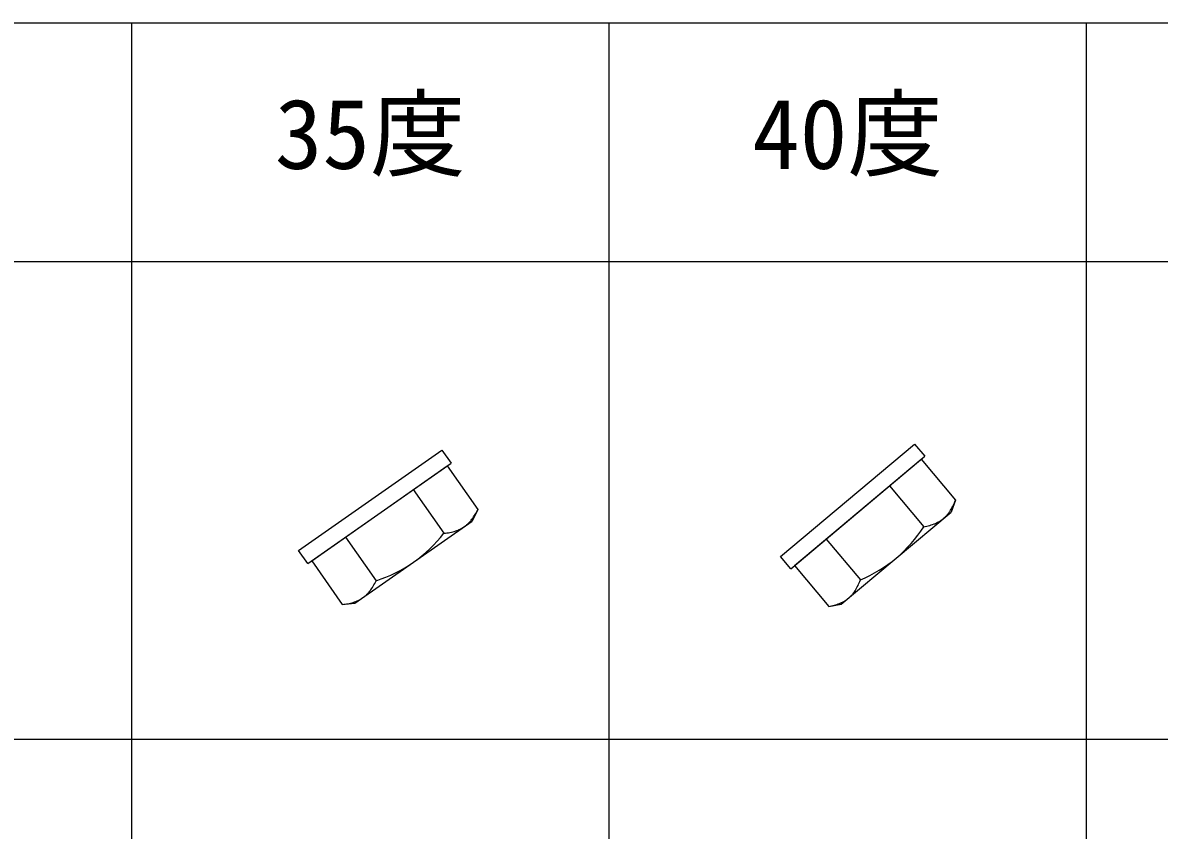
# Model space of a CAD drawing. Units: millimetres, scale not verified. Extents: x -1170 to 1170, y -780 to 835.
# Drawn here: x -297.4 to -11.6, y 577.1 to 780 of the extents above; entities that cross this region are included whole.
import ezdxf
from ezdxf.enums import TextEntityAlignment as Align

# ---------------------------------------------------------------- set-up
doc = ezdxf.new("R2010")
doc.units = ezdxf.units.MM
doc.header["$LTSCALE"] = 6
doc.layers.add('0-0_0', color=3, linetype='Continuous')
doc.layers.add('F-0', color=4, linetype='Continuous')
doc.styles.add('ＭＳ ゴシック', font='')
doc.styles.get('ＭＳ ゴシック').set_extended_font_data('MS Gothic')

msp = doc.modelspace()

# ---------------------------------------------------------------- linework, layer by layer
at = {"layer": '0-0_0'}
for p, q in [((-191.979, 672.619), (-189.684, 669.342)), ((-73.147, 674.141), (-70.576, 671.077)), ((-225.727, 644.105), (-189.684, 669.342)), ((-224.731, 644.802), (-190.68, 668.645)), ((-190.68, 668.645), (-182.999, 657.675)), ((-104.282, 642.794), (-70.576, 671.077)), ((-103.35, 643.576), (-71.507, 670.296)), ((-71.507, 670.296), (-62.899, 660.037)), ((-79.468, 663.616), (-70.86, 653.357)), ((-199.193, 662.684), (-191.512, 651.714)), ((-182.999, 657.675), (-184.357, 654.76)), ((-62.899, 660.037), (-63.998, 657.015)), ((-213.847, 634.112), (-184.357, 654.76)), ((-91.576, 633.875), (-63.998, 657.015)), ((-216.218, 650.763), (-208.537, 639.793)), ((-95.39, 650.256), (-86.781, 639.997)), ((-224.731, 644.802), (-217.05, 633.832)), ((-103.35, 643.576), (-94.742, 633.317)), ((-217.05, 633.832), (-213.847, 634.112)), ((-94.742, 633.317), (-91.576, 633.875))]:
    msp.add_line(p, q, dxfattribs=at)
for points in [[(-225.727, 644.105), (-228.021, 647.381), (-191.979, 672.619)], [(-104.282, 642.794), (-106.853, 645.859), (-73.147, 674.141)], [(-184.032, 655.802), (-183.845, 656.096), (-183.662, 656.397), (-183.487, 656.708), (-183.319, 657.023), (-183.155, 657.346), (-182.999, 657.675)], [(-70.86, 653.357), (-70.472, 653.429), (-70.09, 653.509), (-69.713, 653.599), (-69.342, 653.698), (-68.978, 653.808), (-68.62, 653.926), (-68.271, 654.054), (-68.098, 654.123), (-67.929, 654.195), (-67.644, 654.325), (-67.366, 654.461), (-67.229, 654.531), (-67.095, 654.605), (-66.964, 654.681), (-66.83, 654.759), (-66.575, 654.921), (-66.448, 655.007), (-66.326, 655.094), (-66.201, 655.182), (-66.083, 655.274), (-65.964, 655.369), (-65.846, 655.465), (-65.72, 655.573), (-65.595, 655.683), (-65.476, 655.796), (-65.357, 655.912), (-65.241, 656.03), (-65.127, 656.149), (-65.016, 656.271), (-64.907, 656.396), (-64.801, 656.525), (-64.696, 656.655), (-64.593, 656.788), (-64.493, 656.921), (-64.395, 657.059), (-64.299, 657.199), (-64.112, 657.487), (-63.934, 657.779), (-63.764, 658.081)], [(-63.764, 658.081), (-63.604, 658.391), (-63.449, 658.706), (-63.301, 659.031), (-63.161, 659.36), (-63.026, 659.696), (-62.899, 660.037)], [(-191.512, 651.714), (-191.119, 651.752), (-190.731, 651.799), (-190.348, 651.855), (-189.97, 651.922), (-189.597, 652), (-189.23, 652.086), (-188.871, 652.183), (-188.694, 652.237), (-188.519, 652.293), (-188.223, 652.398), (-187.935, 652.509), (-187.793, 652.567), (-187.653, 652.629), (-187.515, 652.694), (-187.375, 652.76), (-187.107, 652.899), (-186.973, 652.973), (-186.843, 653.049), (-186.712, 653.126), (-186.586, 653.208), (-186.459, 653.291), (-186.333, 653.377), (-186.198, 653.474), (-186.065, 653.572), (-185.936, 653.675), (-185.807, 653.78), (-185.682, 653.887), (-185.558, 653.996), (-185.436, 654.108), (-185.317, 654.223), (-185.199, 654.342), (-185.083, 654.462), (-184.97, 654.586), (-184.859, 654.71), (-184.749, 654.838), (-184.641, 654.97), (-184.429, 655.24), (-184.227, 655.516), (-184.032, 655.802)], [(-217.05, 633.832), (-216.688, 633.866), (-216.328, 633.91), (-215.974, 633.96), (-215.622, 634.018), (-215.277, 634.087), (-214.937, 634.162), (-214.601, 634.248), (-214.273, 634.343), (-213.947, 634.45), (-213.786, 634.506), (-213.627, 634.566), (-213.473, 634.627), (-213.318, 634.692), (-213.165, 634.76), (-213.014, 634.829), (-212.864, 634.902), (-212.718, 634.978), (-212.573, 635.057), (-212.429, 635.138), (-212.286, 635.224), (-212.146, 635.31), (-212.008, 635.402), (-211.871, 635.495), (-211.748, 635.584), (-211.625, 635.674), (-211.506, 635.765), (-211.388, 635.862), (-211.272, 635.958), (-211.157, 636.059), (-210.934, 636.263), (-210.825, 636.372), (-210.717, 636.479), (-210.611, 636.59), (-210.508, 636.704), (-210.304, 636.936), (-210.105, 637.178), (-209.992, 637.324), (-209.881, 637.472), (-209.667, 637.776)], [(-209.667, 637.776), (-209.46, 638.092), (-209.26, 638.415), (-209.067, 638.747), (-208.884, 639.088), (-208.708, 639.436), (-208.537, 639.793)], [(-94.742, 633.317), (-94.384, 633.382), (-94.03, 633.458), (-93.682, 633.538), (-93.337, 633.627), (-92.999, 633.725), (-92.666, 633.83), (-92.339, 633.945), (-92.02, 634.069), (-91.705, 634.203), (-91.55, 634.273), (-91.397, 634.346), (-91.248, 634.421), (-91.1, 634.499), (-90.953, 634.58), (-90.808, 634.662), (-90.666, 634.748), (-90.526, 634.837), (-90.389, 634.928), (-90.253, 635.021), (-90.118, 635.119), (-89.986, 635.217), (-89.857, 635.32), (-89.728, 635.425), (-89.613, 635.525), (-89.499, 635.625), (-89.388, 635.726), (-89.279, 635.833), (-89.172, 635.939), (-89.066, 636.049), (-88.862, 636.272), (-88.762, 636.39), (-88.664, 636.506), (-88.568, 636.626), (-88.475, 636.748), (-88.293, 636.998), (-88.116, 637.256), (-88.016, 637.411), (-87.918, 637.568), (-87.731, 637.89)], [(-87.731, 637.89), (-87.553, 638.222), (-87.381, 638.562), (-87.219, 638.91), (-87.065, 639.265), (-86.92, 639.627), (-86.781, 639.997)]]:
    msp.add_lwpolyline(points, dxfattribs=at)
for centre, start, end in [((-220.701, 674.561), 305.639, 321.949), ((-101.93, 673.573), 310.639, 326.949), ((-220.023, 675.036), 288.051, 304.361), ((-101.295, 674.105), 293.051, 309.361)]:
    msp.add_arc(centre, 37.068, start, end, dxfattribs=at)
at = {"layer": 'F-0'}
for p, q in [((-270, 780), (-270, -780)), ((-150, 780), (-150, -780)), ((-30, 780), (-30, -780)), ((-1110, 600), (1170, 600))]:
    msp.add_line(p, q, dxfattribs=at)
at = {"layer": 'F-0', "color": 6}
msp.add_line((-1170, 720), (1170, 720), dxfattribs=at)
msp.add_lwpolyline([(-1170, 780), (1170, 780), (1170, -780)], dxfattribs=at)

# ---------------------------------------------------------------- texts
at = {"layer": 'F-0', "color": 7, "style": 'ＭＳ ゴシック'}
for s, p in [('35度', (-234, 738)), ('40度', (-114, 738))]:
    msp.add_text(s, height=17.6, dxfattribs=at).set_placement(p, align=Align.BOTTOM_LEFT)

doc.saveas('drawing.dxf')
